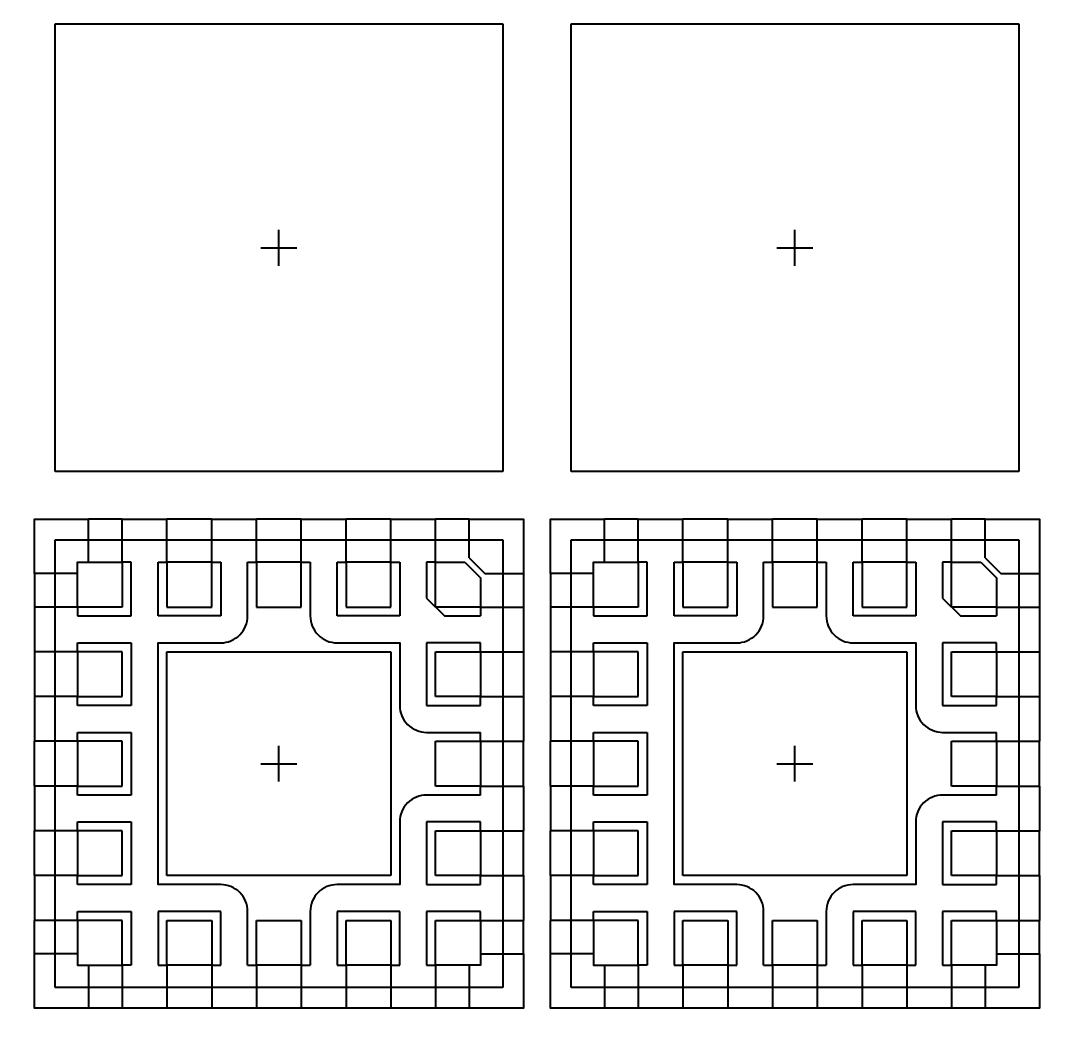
# Model space of a CAD drawing. Header units: millimetres. Extents: x 403.54 to 411.78, y 94.48 to 100.05.
# Drawn here: x 404.9276 to 405.2077, y 95.517 to 95.7849 of the extents above; entities that cross this region are included whole.
import ezdxf

# ---------------------------------------------------------------- set-up
doc = ezdxf.new("R2010")
doc.units = ezdxf.units.MM
doc.header["$LTSCALE"] = 0.5
doc.header["$PDMODE"] = 98
for name, pattern in [('CENTER', [50.8, 31.75, -6.35, 6.35, -6.35]), ('HIDDEN', [0.375, 0.25, -0.125]), ('PHANTOM2', [31.75, 15.875, -3.175, 3.175, -3.175, 3.175, -3.175])]:
    doc.linetypes.add(name, pattern=pattern)
for name, color, linetype in [('1D', 4, 'Continuous'), ('BTM', 7, 'HIDDEN'), ('Center', 2, 'CENTER'), ('DIMENSION', 3, 'Continuous'), ('PKG', 1, 'PHANTOM2')]:
    doc.layers.add(name, color=color, linetype=linetype)
doc.styles.add('SIMPLEX', font='simplex.shx', dxfattribs={"bigfont": 'AllInOneBig.shx'})
doc.dimstyles.new('Standard2', dxfattribs={"dimtxt": 0.05, "dimasz": 0.08, "dimexe": 0.015, "dimexo": 0.015, "dimgap": 0.01, "dimtad": 1, "dimdec": 3, "dimlfac": 16.666667, "dimrnd": 0.0005, "dimzin": 1, "dimtxsty": 'SIMPLEX', "dimcen": 0.015, "dimclrd": 256, "dimclre": 256, "dimclrt": 256, "dimazin": 3, "dimtp": 0.03, "dimtm": 0.05, "dimtfac": 0.8, "dimtdec": 3, "dimtmove": 0, "dimatfit": 3, "dimfxl": 0.05, "dimtzin": 4, "dimlwd": -1, "dimlwe": -1})

# ---------------------------------------------------------------- blocks, each defined once
blk = doc.blocks.new('*D17')
at = {"layer": 'Defpoints', "color": 0, "ltscale": 0.1, "transparency": 16777216}
for p in [(406.58721, 97.10705), (404.25633, 95.59642), (404.67021, 95.53807)]:
    blk.add_point(p, dxfattribs=at)
at = {"layer": 'DIMENSION', "ltscale": 0.1, "transparency": 16777216}
for p, q in [((404.41633, 95.59642), (404.25633, 95.59642)), ((404.51021, 95.53807), (404.41633, 95.59642)), ((404.65521, 95.53807), (404.51021, 95.53807))]:
    blk.add_line(p, q, dxfattribs=at)
at = {"layer": 'DIMENSION', "ltscale": 0.1, "transparency": 16777216, "insert": (404.12729, 95.59642), "char_height": 0.05, "attachment_point": 5, "style": 'SIMPLEX'}
blk.add_mtext('\\A1;26.150', dxfattribs=at)
blk = doc.blocks.new('*D33')
at = {"layer": 'Defpoints', "color": 0, "transparency": 16777216}
for p in [(406.58721, 97.10705), (404.89101, 95.29505), (404.25633, 95.09786)]:
    blk.add_point(p, dxfattribs=at)
at = {"layer": 'DIMENSION', "transparency": 16777216}
for p, q in [((404.57633, 95.29505), (404.41633, 95.09786)), ((404.87601, 95.29505), (404.57633, 95.29505)), ((404.41633, 95.09786), (404.25633, 95.09786))]:
    blk.add_line(p, q, dxfattribs=at)
at = {"layer": 'DIMENSION', "transparency": 16777216, "insert": (404.12253, 95.09786), "char_height": 0.05, "attachment_point": 5, "style": 'SIMPLEX'}
blk.add_mtext('\\A1;30.200', dxfattribs=at)
blk = doc.blocks.new('*D56')
at = {"layer": 'Defpoints', "color": 0, "transparency": 16777216}
for p in [(406.58721, 97.10705), (404.73451, 95.20505), (404.25633, 95.03127)]:
    blk.add_point(p, dxfattribs=at)
at = {"layer": 'DIMENSION', "transparency": 16777216}
for p, q in [((404.57451, 95.20505), (404.41633, 95.03127)), ((404.71951, 95.20505), (404.57451, 95.20505)), ((404.41633, 95.03127), (404.25633, 95.03127))]:
    blk.add_line(p, q, dxfattribs=at)
at = {"layer": 'DIMENSION', "transparency": 16777216, "insert": (403.98919, 95.03127), "char_height": 0.05, "attachment_point": 5, "style": 'SIMPLEX'}
blk.add_mtext('\\A1;31.700%%P0.300', dxfattribs=at)
blk = doc.blocks.new('*D57')
at = {"layer": 'Defpoints', "color": 0, "transparency": 16777216}
for p in [(406.58721, 97.10705), (405.52821, 95.12105), (404.25633, 94.95256)]:
    blk.add_point(p, dxfattribs=at)
at = {"layer": 'DIMENSION', "transparency": 16777216}
for p, q in [((404.57633, 95.12105), (404.41633, 94.95256)), ((405.51321, 95.12105), (404.57633, 95.12105)), ((404.41633, 94.95256), (404.25633, 94.95256))]:
    blk.add_line(p, q, dxfattribs=at)
at = {"layer": 'DIMENSION', "transparency": 16777216, "insert": (404.12729, 94.95256), "char_height": 0.05, "attachment_point": 5, "style": 'SIMPLEX'}
blk.add_mtext('\\A1;33.100', dxfattribs=at)
blk = doc.blocks.new('*D34')
at = {"layer": 'Defpoints', "color": 0, "transparency": 16777216}
for p in [(406.58721, 97.10705), (404.83821, 95.34314), (404.73321, 94.7262)]:
    blk.add_point(p, dxfattribs=at)
at = {"layer": 'DIMENSION', "transparency": 16777216}
for p, q in [((404.83821, 95.32814), (404.83821, 95.0462)), ((404.83821, 95.0462), (404.73321, 94.8862)), ((404.73321, 94.8862), (404.73321, 94.7262))]:
    blk.add_line(p, q, dxfattribs=at)
at = {"layer": 'DIMENSION', "transparency": 16777216, "insert": (404.73321, 94.59715), "char_height": 0.05, "attachment_point": 5, "rotation": 90, "style": 'SIMPLEX'}
blk.add_mtext('\\A1;29.150', dxfattribs=at)
blk = doc.blocks.new('*D35')
at = {"layer": 'Defpoints', "color": 0, "transparency": 16777216}
for p in [(406.58721, 97.10705), (404.88801, 95.29505), (404.91321, 94.7262)]:
    blk.add_point(p, dxfattribs=at)
at = {"layer": 'DIMENSION', "transparency": 16777216}
for p, q in [((404.88801, 95.28005), (404.88801, 95.0462)), ((404.88801, 95.0462), (404.91321, 94.8862)), ((404.91321, 94.8862), (404.91321, 94.7262))]:
    blk.add_line(p, q, dxfattribs=at)
at = {"layer": 'DIMENSION', "transparency": 16777216, "insert": (404.91321, 94.59239), "char_height": 0.05, "attachment_point": 5, "rotation": 90, "style": 'SIMPLEX'}
blk.add_mtext('\\A1;28.320', dxfattribs=at)
blk = doc.blocks.new('*D36')
at = {"layer": 'Defpoints', "color": 0, "transparency": 16777216}
for p in [(406.58721, 97.10705), (404.90745, 95.29505), (404.97321, 94.7262)]:
    blk.add_point(p, dxfattribs=at)
at = {"layer": 'DIMENSION', "transparency": 16777216}
for p, q in [((404.90745, 95.28005), (404.90745, 95.0462)), ((404.90745, 95.0462), (404.97321, 94.8862)), ((404.97321, 94.8862), (404.97321, 94.7262))]:
    blk.add_line(p, q, dxfattribs=at)
at = {"layer": 'DIMENSION', "transparency": 16777216, "insert": (404.97321, 94.59358), "char_height": 0.05, "attachment_point": 5, "rotation": 90, "style": 'SIMPLEX'}
blk.add_mtext('\\A1;27.996', dxfattribs=at)
blk = doc.blocks.new('*D37')
at = {"layer": 'Defpoints', "color": 0, "transparency": 16777216}
for p in [(406.58721, 97.10705), (404.87601, 95.3267), (404.25633, 95.22763)]:
    blk.add_point(p, dxfattribs=at)
at = {"layer": 'DIMENSION', "transparency": 16777216}
for p, q in [((404.57633, 95.3267), (404.41633, 95.22763)), ((404.86101, 95.3267), (404.57633, 95.3267)), ((404.41633, 95.22763), (404.25633, 95.22763))]:
    blk.add_line(p, q, dxfattribs=at)
at = {"layer": 'DIMENSION', "transparency": 16777216, "insert": (404.12253, 95.22763), "char_height": 0.05, "attachment_point": 5, "style": 'SIMPLEX'}
blk.add_mtext('\\A1;29.673', dxfattribs=at)
blk = doc.blocks.new('*D38')
at = {"layer": 'Defpoints', "color": 0, "ltscale": 0.1, "transparency": 16777216}
for p in [(406.58721, 97.10705), (404.86101, 95.3117), (404.25633, 95.16357)]:
    blk.add_point(p, dxfattribs=at)
at = {"layer": 'DIMENSION', "linetype": 'ByBlock', "ltscale": 0.1, "transparency": 16777216}
for p, q in [((404.57633, 95.3117), (404.41633, 95.16357)), ((404.84601, 95.3117), (404.57633, 95.3117)), ((404.41633, 95.16357), (404.25633, 95.16357))]:
    blk.add_line(p, q, dxfattribs=at)
at = {"layer": 'DIMENSION', "ltscale": 0.1, "transparency": 16777216, "insert": (404.12253, 95.16357), "char_height": 0.05, "attachment_point": 5, "style": 'SIMPLEX'}
blk.add_mtext('\\A1;29.923', dxfattribs=at)
blk = doc.blocks.new('*D39')
at = {"layer": 'Defpoints', "color": 0, "ltscale": 0.1, "transparency": 16777216}
for p in [(406.58721, 97.10705), (404.86101, 95.3117), (404.79321, 94.7262)]:
    blk.add_point(p, dxfattribs=at)
at = {"layer": 'DIMENSION', "linetype": 'ByBlock', "ltscale": 0.1, "transparency": 16777216}
for p, q in [((404.86101, 95.2967), (404.86101, 95.0462)), ((404.86101, 95.0462), (404.79321, 94.8862)), ((404.79321, 94.8862), (404.79321, 94.7262))]:
    blk.add_line(p, q, dxfattribs=at)
at = {"layer": 'DIMENSION', "ltscale": 0.1, "transparency": 16777216, "insert": (404.79321, 94.59239), "char_height": 0.05, "attachment_point": 5, "rotation": 90, "style": 'SIMPLEX'}
blk.add_mtext('\\A1;28.770', dxfattribs=at)
blk = doc.blocks.new('*D40')
at = {"layer": 'Defpoints', "color": 0, "ltscale": 0.1, "transparency": 16777216}
for p in [(406.58721, 97.10705), (404.87601, 95.3267), (404.85321, 94.7262)]:
    blk.add_point(p, dxfattribs=at)
at = {"layer": 'DIMENSION', "linetype": 'ByBlock', "ltscale": 0.1, "transparency": 16777216}
for p, q in [((404.87601, 95.3117), (404.87601, 95.0462)), ((404.87601, 95.0462), (404.85321, 94.8862)), ((404.85321, 94.8862), (404.85321, 94.7262))]:
    blk.add_line(p, q, dxfattribs=at)
at = {"layer": 'DIMENSION', "ltscale": 0.1, "transparency": 16777216, "insert": (404.85321, 94.59239), "char_height": 0.05, "attachment_point": 5, "rotation": 90, "style": 'SIMPLEX'}
blk.add_mtext('\\A1;28.520', dxfattribs=at)
blk = doc.blocks.new('*D41')
at = {"layer": 'Defpoints', "color": 0, "ltscale": 0.1, "transparency": 16777216}
for p in [(406.58721, 97.10705), (404.83821, 95.3387), (404.25633, 95.2832)]:
    blk.add_point(p, dxfattribs=at)
at = {"layer": 'DIMENSION', "linetype": 'ByBlock', "ltscale": 0.1, "transparency": 16777216}
for p, q in [((404.57633, 95.3387), (404.41633, 95.2832)), ((404.82321, 95.3387), (404.57633, 95.3387)), ((404.41633, 95.2832), (404.25633, 95.2832))]:
    blk.add_line(p, q, dxfattribs=at)
at = {"layer": 'DIMENSION', "ltscale": 0.1, "transparency": 16777216, "insert": (404.12253, 95.2832), "char_height": 0.05, "attachment_point": 5, "style": 'SIMPLEX'}
blk.add_mtext('\\A1;29.473', dxfattribs=at)
blk = doc.blocks.new('*D42')
at = {"layer": 'Defpoints', "color": 0, "ltscale": 0.1, "transparency": 16777216}
for p in [(406.58721, 97.10705), (404.92011, 95.29505), (405.03321, 94.7262)]:
    blk.add_point(p, dxfattribs=at)
at = {"layer": 'DIMENSION', "linetype": 'ByBlock', "ltscale": 0.1, "transparency": 16777216}
for p, q in [((404.92011, 95.28005), (404.92011, 95.0462)), ((404.92011, 95.0462), (405.03321, 94.8862)), ((405.03321, 94.8862), (405.03321, 94.7262))]:
    blk.add_line(p, q, dxfattribs=at)
at = {"layer": 'DIMENSION', "ltscale": 0.1, "transparency": 16777216, "insert": (405.03321, 94.59239), "char_height": 0.05, "attachment_point": 5, "rotation": 90, "style": 'SIMPLEX'}
blk.add_mtext('\\A1;27.785', dxfattribs=at)
blk = doc.blocks.new('*D43')
at = {"layer": 'Defpoints', "color": 0, "ltscale": 0.1, "transparency": 16777216}
for p in [(406.58721, 97.10705), (404.92401, 95.3387), (405.09321, 94.7262)]:
    blk.add_point(p, dxfattribs=at)
at = {"layer": 'DIMENSION', "linetype": 'ByBlock', "ltscale": 0.1, "transparency": 16777216}
for p, q in [((404.92401, 95.3237), (404.92401, 95.0462)), ((404.92401, 95.0462), (405.09321, 94.8862)), ((405.09321, 94.8862), (405.09321, 94.7262))]:
    blk.add_line(p, q, dxfattribs=at)
at = {"layer": 'DIMENSION', "ltscale": 0.1, "transparency": 16777216, "insert": (405.09321, 94.59239), "char_height": 0.05, "attachment_point": 5, "rotation": 90, "style": 'SIMPLEX'}
blk.add_mtext('\\A1;27.720', dxfattribs=at)
blk = doc.blocks.new('*D44')
at = {"layer": 'Defpoints', "color": 0, "ltscale": 0.1, "transparency": 16777216}
for p in [(406.58721, 97.10705), (404.83821, 95.35814), (404.25633, 95.34247)]:
    blk.add_point(p, dxfattribs=at)
at = {"layer": 'DIMENSION', "linetype": 'ByBlock', "ltscale": 0.1, "transparency": 16777216}
for p, q in [((404.57633, 95.35814), (404.41633, 95.34247)), ((404.82321, 95.35814), (404.57633, 95.35814)), ((404.41633, 95.34247), (404.25633, 95.34247))]:
    blk.add_line(p, q, dxfattribs=at)
at = {"layer": 'DIMENSION', "ltscale": 0.1, "transparency": 16777216, "insert": (404.12848, 95.34247), "char_height": 0.05, "attachment_point": 5, "style": 'SIMPLEX'}
blk.add_mtext('\\A1;29.149', dxfattribs=at)
blk = doc.blocks.new('*D45')
at = {"layer": 'Defpoints', "color": 0, "ltscale": 0.1, "transparency": 16777216}
for p in [(406.58721, 97.10705), (404.93121, 95.3387), (405.15321, 94.7262)]:
    blk.add_point(p, dxfattribs=at)
at = {"layer": 'DIMENSION', "linetype": 'ByBlock', "ltscale": 0.1, "transparency": 16777216}
for p, q in [((404.93121, 95.3237), (404.93121, 95.0462)), ((404.93121, 95.0462), (405.15321, 94.8862)), ((405.15321, 94.8862), (405.15321, 94.7262))]:
    blk.add_line(p, q, dxfattribs=at)
at = {"layer": 'DIMENSION', "ltscale": 0.1, "transparency": 16777216, "insert": (405.15321, 94.59239), "char_height": 0.05, "attachment_point": 5, "rotation": 90, "style": 'SIMPLEX'}
blk.add_mtext('\\A1;27.600', dxfattribs=at)
blk = doc.blocks.new('*D48')
at = {"layer": 'Defpoints', "color": 0, "ltscale": 0.1, "transparency": 16777216}
for p in [(406.58721, 97.10705), (404.25633, 95.52967), (404.88801, 95.3819)]:
    blk.add_point(p, dxfattribs=at)
at = {"layer": 'DIMENSION', "ltscale": 0.1, "transparency": 16777216}
for p, q in [((404.41633, 95.52967), (404.25633, 95.52967)), ((404.57633, 95.3819), (404.41633, 95.52967)), ((404.87301, 95.3819), (404.57633, 95.3819))]:
    blk.add_line(p, q, dxfattribs=at)
at = {"layer": 'DIMENSION', "ltscale": 0.1, "transparency": 16777216, "insert": (404.12253, 95.52967), "char_height": 0.05, "attachment_point": 5, "style": 'SIMPLEX'}
blk.add_mtext('\\A1;28.753', dxfattribs=at)
blk = doc.blocks.new('*D49')
at = {"layer": 'Defpoints', "color": 0, "ltscale": 0.1, "transparency": 16777216}
for p in [(406.58721, 97.10705), (404.25633, 95.40194), (404.83821, 95.3708)]:
    blk.add_point(p, dxfattribs=at)
at = {"layer": 'DIMENSION', "ltscale": 0.1, "transparency": 16777216}
for p, q in [((404.41633, 95.40194), (404.25633, 95.40194)), ((404.57633, 95.3708), (404.41633, 95.40194)), ((404.82321, 95.3708), (404.57633, 95.3708))]:
    blk.add_line(p, q, dxfattribs=at)
at = {"layer": 'DIMENSION', "ltscale": 0.1, "transparency": 16777216, "insert": (404.12253, 95.40194), "char_height": 0.05, "attachment_point": 5, "style": 'SIMPLEX'}
blk.add_mtext('\\A1;28.938', dxfattribs=at)
blk = doc.blocks.new('*D50')
at = {"layer": 'Defpoints', "color": 0, "ltscale": 0.1, "transparency": 16777216}
for p in [(406.58721, 97.10705), (404.25633, 95.4674), (404.88801, 95.3747)]:
    blk.add_point(p, dxfattribs=at)
at = {"layer": 'DIMENSION', "ltscale": 0.1, "transparency": 16777216}
for p, q in [((404.41633, 95.4674), (404.25633, 95.4674)), ((404.57633, 95.3747), (404.41633, 95.4674)), ((404.87301, 95.3747), (404.57633, 95.3747))]:
    blk.add_line(p, q, dxfattribs=at)
at = {"layer": 'DIMENSION', "ltscale": 0.1, "transparency": 16777216, "insert": (404.12253, 95.4674), "char_height": 0.05, "attachment_point": 5, "style": 'SIMPLEX'}
blk.add_mtext('\\A1;28.873', dxfattribs=at)
blk = doc.blocks.new('*U122')
at = {"layer": 'Center', "ltscale": 0.005}
for p, q in [((0, -0.0048), (0, 0.0048)), ((-0.0048, 0), (0.0048, 0))]:
    blk.add_line(p, q, dxfattribs=at)
at = {"layer": 'PKG', "ltscale": 0.05}
blk.add_lwpolyline([(0.06, 0.06), (0.06, -0.06), (-0.06, -0.06), (-0.06, 0.06)], close=True, dxfattribs=at)
blk = doc.blocks.new('*U123')
at = {"layer": 'DIMENSION', "color": 0, "linetype": 'ByBlock', "lineweight": -2, "transparency": 16777216}
for p in [(0, 0.2766), (0.1383, 0.2766), (0, 0.1383), (0.1383, 0.1383)]:
    blk.add_blockref('*U122', p, dxfattribs=at)

msp = doc.modelspace()

# ---------------------------------------------------------------- linework, layer by layer
at = {"ltscale": 0.03}
for p, q in [((404.945761, 95.645754), (404.945761, 95.651304)), ((404.954761, 95.645754), (404.954761, 95.651304)), ((404.966761, 95.645754), (404.966761, 95.651304)), ((404.978761, 95.645754), (404.978761, 95.651304)), ((404.990761, 95.645754), (404.990761, 95.651304)), ((405.002761, 95.645754), (405.002761, 95.651304)), ((405.014761, 95.645754), (405.014761, 95.651304)), ((405.026761, 95.645754), (405.026761, 95.651304)), ((405.038761, 95.645754), (405.038761, 95.651304)), ((405.047761, 95.645754), (405.047761, 95.651304)), ((405.084061, 95.645754), (405.084061, 95.651304)), ((405.093061, 95.645754), (405.093061, 95.651304)), ((405.105061, 95.645754), (405.105061, 95.651304)), ((405.117061, 95.645754), (405.117061, 95.651304)), ((405.129061, 95.645754), (405.129061, 95.651304)), ((405.141061, 95.645754), (405.141061, 95.651304)), ((405.153061, 95.645754), (405.153061, 95.651304)), ((405.165061, 95.645754), (405.165061, 95.651304)), ((405.177061, 95.645754), (405.177061, 95.651304)), ((405.186061, 95.645754), (405.186061, 95.651304)), ((404.945761, 95.639754), (404.945761, 95.645754)), ((404.954761, 95.639754), (404.954761, 95.645754)), ((404.966761, 95.639754), (404.966761, 95.645754)), ((404.978761, 95.639754), (404.978761, 95.645754)), ((404.990761, 95.639754), (404.990761, 95.645754)), ((405.002761, 95.639754), (405.002761, 95.645754)), ((405.014761, 95.639754), (405.014761, 95.645754)), ((405.026761, 95.639754), (405.026761, 95.645754)), ((405.038761, 95.639754), (405.038761, 95.645754)), ((405.047761, 95.640954), (405.047761, 95.645754)), ((405.084061, 95.639754), (405.084061, 95.645754)), ((405.093061, 95.639754), (405.093061, 95.645754)), ((405.105061, 95.639754), (405.105061, 95.645754)), ((405.117061, 95.639754), (405.117061, 95.645754)), ((405.129061, 95.639754), (405.129061, 95.645754)), ((405.141061, 95.639754), (405.141061, 95.645754)), ((405.153061, 95.639754), (405.153061, 95.645754)), ((405.165061, 95.639754), (405.165061, 95.645754)), ((405.177061, 95.639754), (405.177061, 95.645754)), ((405.186061, 95.640954), (405.186061, 95.645754)), ((405.047761, 95.640954), (405.051961, 95.636754)), ((405.186061, 95.640954), (405.190261, 95.636754)), ((404.957161, 95.639754), (404.954761, 95.639754)), ((404.957161, 95.625354), (404.957161, 95.639754)), ((404.964361, 95.625354), (404.964361, 95.639754)), ((404.964361, 95.639754), (404.966761, 95.639754)), ((404.978761, 95.639754), (404.981161, 95.639754)), ((404.981161, 95.639754), (404.981161, 95.625354)), ((404.988361, 95.639754), (404.990761, 95.639754)), ((405.002761, 95.639754), (405.005161, 95.639754)), ((405.012361, 95.625354), (405.012361, 95.639754)), ((405.012361, 95.639754), (405.014761, 95.639754)), ((405.026761, 95.639754), (405.029161, 95.639754)), ((405.029161, 95.639754), (405.029161, 95.625354)), ((405.038761, 95.639754), (405.036361, 95.639754)), ((405.036361, 95.639754), (405.036361, 95.630154)), ((405.095461, 95.639754), (405.093061, 95.639754)), ((405.095461, 95.625354), (405.095461, 95.639754)), ((405.102661, 95.625354), (405.102661, 95.639754)), ((405.102661, 95.639754), (405.105061, 95.639754)), ((405.117061, 95.639754), (405.119461, 95.639754)), ((405.119461, 95.639754), (405.119461, 95.625354)), ((405.126661, 95.639754), (405.129061, 95.639754)), ((405.141061, 95.639754), (405.143461, 95.639754)), ((405.150661, 95.625354), (405.150661, 95.639754)), ((405.150661, 95.639754), (405.153061, 95.639754)), ((405.165061, 95.639754), (405.167461, 95.639754)), ((405.167461, 95.639754), (405.167461, 95.625354)), ((405.177061, 95.639754), (405.174661, 95.639754)), ((405.174661, 95.639754), (405.174661, 95.630154)), ((404.936761, 95.636754), (404.931211, 95.636754)), ((404.942761, 95.636754), (404.936761, 95.636754)), ((405.051961, 95.636754), (405.056761, 95.636754)), ((405.056761, 95.636754), (405.062311, 95.636754)), ((405.075061, 95.636754), (405.069511, 95.636754)), ((405.081061, 95.636754), (405.075061, 95.636754)), ((405.190261, 95.636754), (405.195061, 95.636754)), ((405.195061, 95.636754), (405.200611, 95.636754)), ((405.036361, 95.630154), (405.041161, 95.625354)), ((405.174661, 95.630154), (405.179461, 95.625354)), ((404.936761, 95.627754), (404.931211, 95.627754)), ((404.942761, 95.627754), (404.936761, 95.627754)), ((404.942761, 95.627754), (404.942761, 95.625354)), ((405.050761, 95.627754), (405.050761, 95.625354)), ((405.050761, 95.627754), (405.056761, 95.627754)), ((405.056761, 95.627754), (405.062311, 95.627754)), ((405.075061, 95.627754), (405.069511, 95.627754)), ((405.081061, 95.627754), (405.075061, 95.627754)), ((405.081061, 95.627754), (405.081061, 95.625354)), ((405.189061, 95.627754), (405.189061, 95.625354)), ((405.189061, 95.627754), (405.195061, 95.627754)), ((405.195061, 95.627754), (405.200611, 95.627754)), ((404.942761, 95.625354), (404.957161, 95.625354)), ((404.981161, 95.625354), (404.964361, 95.625354)), ((405.029161, 95.625354), (405.012361, 95.625354)), ((405.041161, 95.625354), (405.050761, 95.625354)), ((405.081061, 95.625354), (405.095461, 95.625354)), ((405.119461, 95.625354), (405.102661, 95.625354)), ((405.167461, 95.625354), (405.150661, 95.625354)), ((405.179461, 95.625354), (405.189061, 95.625354)), ((404.936761, 95.615754), (404.931211, 95.615754)), ((404.942761, 95.615754), (404.936761, 95.615754)), ((404.942761, 95.615754), (404.942761, 95.618154)), ((404.942761, 95.618154), (404.957161, 95.618154)), ((404.957161, 95.618154), (404.957161, 95.601354)), ((405.050761, 95.618154), (405.036361, 95.618154)), ((405.036361, 95.618154), (405.036361, 95.601354)), ((405.050761, 95.615754), (405.050761, 95.618154)), ((405.050761, 95.615754), (405.056761, 95.615754)), ((405.056761, 95.615754), (405.062311, 95.615754)), ((405.075061, 95.615754), (405.069511, 95.615754)), ((405.081061, 95.615754), (405.075061, 95.615754)), ((405.081061, 95.615754), (405.081061, 95.618154)), ((405.081061, 95.618154), (405.095461, 95.618154)), ((405.095461, 95.618154), (405.095461, 95.601354)), ((405.189061, 95.618154), (405.174661, 95.618154)), ((405.174661, 95.618154), (405.174661, 95.601354)), ((405.189061, 95.615754), (405.189061, 95.618154)), ((405.189061, 95.615754), (405.195061, 95.615754)), ((405.195061, 95.615754), (405.200611, 95.615754)), ((404.936761, 95.603754), (404.931211, 95.603754)), ((404.942761, 95.603754), (404.936761, 95.603754)), ((404.942761, 95.601354), (404.942761, 95.603754)), ((405.050761, 95.603754), (405.056761, 95.603754)), ((405.050761, 95.601354), (405.050761, 95.603754)), ((405.056761, 95.603754), (405.062311, 95.603754)), ((405.075061, 95.603754), (405.069511, 95.603754)), ((405.081061, 95.603754), (405.075061, 95.603754)), ((405.081061, 95.601354), (405.081061, 95.603754)), ((405.189061, 95.603754), (405.195061, 95.603754)), ((405.189061, 95.601354), (405.189061, 95.603754)), ((405.195061, 95.603754), (405.200611, 95.603754)), ((404.957161, 95.601354), (404.942761, 95.601354)), ((405.036361, 95.601354), (405.050761, 95.601354)), ((405.095461, 95.601354), (405.081061, 95.601354)), ((405.174661, 95.601354), (405.189061, 95.601354)), ((404.942761, 95.591754), (404.942761, 95.594154)), ((404.942761, 95.594154), (404.957161, 95.594154)), ((404.957161, 95.594154), (404.957161, 95.577354)), ((405.050761, 95.591754), (405.050761, 95.594154)), ((405.081061, 95.591754), (405.081061, 95.594154)), ((405.081061, 95.594154), (405.095461, 95.594154)), ((405.095461, 95.594154), (405.095461, 95.577354)), ((405.189061, 95.591754), (405.189061, 95.594154)), ((404.936761, 95.591754), (404.931211, 95.591754)), ((404.942761, 95.591754), (404.936761, 95.591754)), ((405.050761, 95.591754), (405.056761, 95.591754)), ((405.056761, 95.591754), (405.062311, 95.591754)), ((405.075061, 95.591754), (405.069511, 95.591754)), ((405.081061, 95.591754), (405.075061, 95.591754)), ((405.189061, 95.591754), (405.195061, 95.591754)), ((405.195061, 95.591754), (405.200611, 95.591754)), ((404.936761, 95.579754), (404.931211, 95.579754)), ((404.942761, 95.579754), (404.936761, 95.579754)), ((404.942761, 95.577354), (404.942761, 95.579754)), ((405.050761, 95.577354), (405.050761, 95.579754)), ((405.050761, 95.579754), (405.056761, 95.579754)), ((405.056761, 95.579754), (405.062311, 95.579754)), ((405.075061, 95.579754), (405.069511, 95.579754)), ((405.081061, 95.579754), (405.075061, 95.579754)), ((405.081061, 95.577354), (405.081061, 95.579754)), ((405.189061, 95.577354), (405.189061, 95.579754)), ((405.189061, 95.579754), (405.195061, 95.579754)), ((405.195061, 95.579754), (405.200611, 95.579754)), ((404.957161, 95.577354), (404.942761, 95.577354)), ((405.095461, 95.577354), (405.081061, 95.577354)), ((404.942761, 95.567754), (404.942761, 95.570154)), ((404.942761, 95.570154), (404.957161, 95.570154)), ((404.957161, 95.570154), (404.957161, 95.553354)), ((405.050761, 95.570154), (405.036361, 95.570154)), ((405.036361, 95.570154), (405.036361, 95.553354)), ((405.050761, 95.567754), (405.050761, 95.570154)), ((405.081061, 95.567754), (405.081061, 95.570154)), ((405.081061, 95.570154), (405.095461, 95.570154)), ((405.095461, 95.570154), (405.095461, 95.553354)), ((405.189061, 95.570154), (405.174661, 95.570154)), ((405.174661, 95.570154), (405.174661, 95.553354)), ((405.189061, 95.567754), (405.189061, 95.570154)), ((404.936761, 95.567754), (404.931211, 95.567754)), ((404.942761, 95.567754), (404.936761, 95.567754)), ((405.050761, 95.567754), (405.056761, 95.567754)), ((405.056761, 95.567754), (405.062311, 95.567754)), ((405.075061, 95.567754), (405.069511, 95.567754)), ((405.081061, 95.567754), (405.075061, 95.567754)), ((405.189061, 95.567754), (405.195061, 95.567754)), ((405.195061, 95.567754), (405.200611, 95.567754)), ((404.936761, 95.555754), (404.931211, 95.555754)), ((404.942761, 95.555754), (404.936761, 95.555754)), ((404.942761, 95.553354), (404.942761, 95.555754)), ((405.050761, 95.553354), (405.050761, 95.555754)), ((405.050761, 95.555754), (405.056761, 95.555754)), ((405.056761, 95.555754), (405.062311, 95.555754)), ((405.075061, 95.555754), (405.069511, 95.555754)), ((405.081061, 95.555754), (405.075061, 95.555754)), ((405.081061, 95.553354), (405.081061, 95.555754)), ((405.189061, 95.553354), (405.189061, 95.555754)), ((405.189061, 95.555754), (405.195061, 95.555754)), ((405.195061, 95.555754), (405.200611, 95.555754)), ((404.957161, 95.553354), (404.942761, 95.553354)), ((405.036361, 95.553354), (405.050761, 95.553354)), ((405.095461, 95.553354), (405.081061, 95.553354)), ((405.174661, 95.553354), (405.189061, 95.553354)), ((404.942761, 95.543754), (404.942761, 95.546154)), ((404.942761, 95.546154), (404.957161, 95.546154)), ((404.957161, 95.546154), (404.957161, 95.531754)), ((404.981161, 95.546154), (404.964361, 95.546154)), ((404.964361, 95.546154), (404.964361, 95.531754)), ((404.981161, 95.531754), (404.981161, 95.546154)), ((405.029161, 95.546154), (405.012361, 95.546154)), ((405.012361, 95.546154), (405.012361, 95.531754)), ((405.029161, 95.531754), (405.029161, 95.546154)), ((405.050761, 95.546154), (405.036361, 95.546154)), ((405.036361, 95.546154), (405.036361, 95.531754)), ((405.050761, 95.543754), (405.050761, 95.546154)), ((405.081061, 95.543754), (405.081061, 95.546154)), ((405.081061, 95.546154), (405.095461, 95.546154)), ((405.095461, 95.546154), (405.095461, 95.531754)), ((405.119461, 95.546154), (405.102661, 95.546154)), ((405.102661, 95.546154), (405.102661, 95.531754)), ((405.119461, 95.531754), (405.119461, 95.546154)), ((405.167461, 95.546154), (405.150661, 95.546154)), ((405.150661, 95.546154), (405.150661, 95.531754)), ((405.167461, 95.531754), (405.167461, 95.546154)), ((405.189061, 95.546154), (405.174661, 95.546154)), ((405.174661, 95.546154), (405.174661, 95.531754)), ((405.189061, 95.543754), (405.189061, 95.546154)), ((404.936761, 95.543754), (404.931211, 95.543754)), ((404.942761, 95.543754), (404.936761, 95.543754)), ((405.050761, 95.543754), (405.056761, 95.543754)), ((405.056761, 95.543754), (405.062311, 95.543754)), ((405.075061, 95.543754), (405.069511, 95.543754)), ((405.081061, 95.543754), (405.075061, 95.543754)), ((405.189061, 95.543754), (405.195061, 95.543754)), ((405.195061, 95.543754), (405.200611, 95.543754)), ((404.936761, 95.534754), (404.931211, 95.534754)), ((404.942761, 95.534754), (404.936761, 95.534754)), ((405.050761, 95.534754), (405.056761, 95.534754)), ((405.056761, 95.534754), (405.062311, 95.534754)), ((405.075061, 95.534754), (405.069511, 95.534754)), ((405.081061, 95.534754), (405.075061, 95.534754)), ((405.189061, 95.534754), (405.195061, 95.534754)), ((405.195061, 95.534754), (405.200611, 95.534754)), ((404.945761, 95.531754), (404.945761, 95.525754)), ((404.954761, 95.531754), (404.954761, 95.525754)), ((404.957161, 95.531754), (404.954761, 95.531754)), ((404.964361, 95.531754), (404.966761, 95.531754)), ((404.966761, 95.531754), (404.966761, 95.525754)), ((404.978761, 95.531754), (404.981161, 95.531754)), ((404.978761, 95.531754), (404.978761, 95.525754)), ((404.988361, 95.531754), (404.990761, 95.531754)), ((404.990761, 95.531754), (404.990761, 95.525754)), ((405.002761, 95.531754), (405.005161, 95.531754)), ((405.002761, 95.531754), (405.002761, 95.525754)), ((405.012361, 95.531754), (405.014761, 95.531754)), ((405.014761, 95.531754), (405.014761, 95.525754)), ((405.026761, 95.531754), (405.026761, 95.525754)), ((405.026761, 95.531754), (405.029161, 95.531754)), ((405.036361, 95.531754), (405.038761, 95.531754)), ((405.038761, 95.531754), (405.038761, 95.525754)), ((405.047761, 95.531754), (405.047761, 95.525754)), ((405.084061, 95.531754), (405.084061, 95.525754)), ((405.093061, 95.531754), (405.093061, 95.525754)), ((405.095461, 95.531754), (405.093061, 95.531754)), ((405.102661, 95.531754), (405.105061, 95.531754)), ((405.105061, 95.531754), (405.105061, 95.525754)), ((405.117061, 95.531754), (405.119461, 95.531754)), ((405.117061, 95.531754), (405.117061, 95.525754)), ((405.126661, 95.531754), (405.129061, 95.531754)), ((405.129061, 95.531754), (405.129061, 95.525754)), ((405.141061, 95.531754), (405.143461, 95.531754)), ((405.141061, 95.531754), (405.141061, 95.525754)), ((405.150661, 95.531754), (405.153061, 95.531754)), ((405.153061, 95.531754), (405.153061, 95.525754)), ((405.165061, 95.531754), (405.165061, 95.525754)), ((405.165061, 95.531754), (405.167461, 95.531754)), ((405.174661, 95.531754), (405.177061, 95.531754)), ((405.177061, 95.531754), (405.177061, 95.525754)), ((405.186061, 95.531754), (405.186061, 95.525754)), ((404.945761, 95.525754), (404.945761, 95.520204)), ((404.954761, 95.525754), (404.954761, 95.520204)), ((404.966761, 95.525754), (404.966761, 95.520204)), ((404.978761, 95.525754), (404.978761, 95.520204)), ((404.990761, 95.525754), (404.990761, 95.520204)), ((405.002761, 95.525754), (405.002761, 95.520204)), ((405.014761, 95.525754), (405.014761, 95.520204)), ((405.026761, 95.525754), (405.026761, 95.520204)), ((405.038761, 95.525754), (405.038761, 95.520204)), ((405.047761, 95.525754), (405.047761, 95.520204)), ((405.084061, 95.525754), (405.084061, 95.520204)), ((405.093061, 95.525754), (405.093061, 95.520204)), ((405.105061, 95.525754), (405.105061, 95.520204)), ((405.117061, 95.525754), (405.117061, 95.520204)), ((405.129061, 95.525754), (405.129061, 95.520204)), ((405.141061, 95.525754), (405.141061, 95.520204)), ((405.153061, 95.525754), (405.153061, 95.520204)), ((405.165061, 95.525754), (405.165061, 95.520204)), ((405.177061, 95.525754), (405.177061, 95.520204)), ((405.186061, 95.525754), (405.186061, 95.520204))]:
    msp.add_line(p, q, dxfattribs=at)
for points in [[(404.931211, 95.636754), (404.931211, 95.651304), (404.945761, 95.651304)], [(404.954761, 95.651304), (404.966761, 95.651304)], [(404.978761, 95.651304), (404.990761, 95.651304)], [(405.002761, 95.651304), (405.014761, 95.651304)], [(405.026761, 95.651304), (405.038761, 95.651304)], [(405.047761, 95.651304), (405.062311, 95.651304), (405.062311, 95.636754)], [(405.069511, 95.636754), (405.069511, 95.651304), (405.084061, 95.651304)], [(405.093061, 95.651304), (405.105061, 95.651304)], [(405.117061, 95.651304), (405.129061, 95.651304)], [(405.141061, 95.651304), (405.153061, 95.651304)], [(405.165061, 95.651304), (405.177061, 95.651304)], [(405.186061, 95.651304), (405.200611, 95.651304), (405.200611, 95.636754)], [(404.942761, 95.636754), (404.942761, 95.639754), (404.945761, 95.639754)], [(405.081061, 95.636754), (405.081061, 95.639754), (405.084061, 95.639754)], [(404.931211, 95.627754), (404.931211, 95.615754)], [(405.062311, 95.627754), (405.062311, 95.615754)], [(405.069511, 95.627754), (405.069511, 95.615754)], [(405.200611, 95.627754), (405.200611, 95.615754)], [(404.931211, 95.603754), (404.931211, 95.591754)], [(405.062311, 95.603754), (405.062311, 95.591754)], [(405.069511, 95.603754), (405.069511, 95.591754)], [(405.200611, 95.603754), (405.200611, 95.591754)], [(404.931211, 95.579754), (404.931211, 95.567754)], [(405.062311, 95.579754), (405.062311, 95.567754)], [(405.069511, 95.579754), (405.069511, 95.567754)], [(405.200611, 95.579754), (405.200611, 95.567754)], [(404.931211, 95.555754), (404.931211, 95.543754)], [(405.062311, 95.555754), (405.062311, 95.543754)], [(405.069511, 95.555754), (405.069511, 95.543754)], [(405.200611, 95.555754), (405.200611, 95.543754)], [(404.945761, 95.520204), (404.931211, 95.520204), (404.931211, 95.534754)], [(404.942761, 95.534754), (404.942761, 95.531754), (404.945761, 95.531754)], [(405.050761, 95.534754), (405.050761, 95.531754), (405.047761, 95.531754)], [(405.062311, 95.534754), (405.062311, 95.520204), (405.047761, 95.520204)], [(405.084061, 95.520204), (405.069511, 95.520204), (405.069511, 95.534754)], [(405.081061, 95.534754), (405.081061, 95.531754), (405.084061, 95.531754)], [(405.189061, 95.534754), (405.189061, 95.531754), (405.186061, 95.531754)], [(405.200611, 95.534754), (405.200611, 95.520204), (405.186061, 95.520204)], [(404.966761, 95.520204), (404.954761, 95.520204)], [(404.990761, 95.520204), (404.978761, 95.520204)], [(405.014761, 95.520204), (405.002761, 95.520204)], [(405.038761, 95.520204), (405.026761, 95.520204)], [(405.105061, 95.520204), (405.093061, 95.520204)], [(405.129061, 95.520204), (405.117061, 95.520204)], [(405.153061, 95.520204), (405.141061, 95.520204)], [(405.177061, 95.520204), (405.165061, 95.520204)]]:
    msp.add_lwpolyline(points, dxfattribs=at)
for points in [[(404.988361, 95.531754), (404.988361, 95.546154, 0.4142136), (404.981161, 95.553354), (404.964361, 95.553354), (404.964361, 95.618154), (404.981161, 95.618154, 0.4142136), (404.988361, 95.625354), (404.988361, 95.639754)], [(405.005161, 95.639754), (405.005161, 95.625354, 0.4142136), (405.012361, 95.618154), (405.029161, 95.618154), (405.029161, 95.601354, 0.4142136), (405.036361, 95.594154), (405.050761, 95.594154)], [(405.126661, 95.531754), (405.126661, 95.546154, 0.4142136), (405.119461, 95.553354), (405.102661, 95.553354), (405.102661, 95.618154), (405.119461, 95.618154, 0.4142136), (405.126661, 95.625354), (405.126661, 95.639754)], [(405.143461, 95.639754), (405.143461, 95.625354, 0.4142136), (405.150661, 95.618154), (405.167461, 95.618154), (405.167461, 95.601354, 0.4142136), (405.174661, 95.594154), (405.189061, 95.594154)], [(405.050761, 95.577354), (405.036361, 95.577354, 0.4142136), (405.029161, 95.570154), (405.029161, 95.553354), (405.012361, 95.553354, 0.4142136), (405.005161, 95.546154), (405.005161, 95.531754)], [(405.189061, 95.577354), (405.174661, 95.577354, 0.4142136), (405.167461, 95.570154), (405.167461, 95.553354), (405.150661, 95.553354, 0.4142136), (405.143461, 95.546154), (405.143461, 95.531754)]]:
    msp.add_lwpolyline(points, format="xyb", dxfattribs=at)
at = {"layer": '1D', "linetype": 'HIDDEN'}
msp.add_circle((404.996761, 95.568654), 0.3549, dxfattribs=at)
at = {"layer": 'BTM', "ltscale": 0.03}
for p, q in [((404.954761, 95.651304), (404.945761, 95.651304)), ((404.978761, 95.651304), (404.966761, 95.651304)), ((405.002761, 95.651304), (404.990761, 95.651304)), ((405.026761, 95.651304), (405.014761, 95.651304)), ((405.047761, 95.651304), (405.038761, 95.651304)), ((405.093061, 95.651304), (405.084061, 95.651304)), ((405.117061, 95.651304), (405.105061, 95.651304)), ((405.141061, 95.651304), (405.129061, 95.651304)), ((405.165061, 95.651304), (405.153061, 95.651304)), ((405.186061, 95.651304), (405.177061, 95.651304)), ((404.931211, 95.636754), (404.931211, 95.627754)), ((405.062311, 95.636754), (405.062311, 95.627754)), ((405.069511, 95.636754), (405.069511, 95.627754)), ((405.200611, 95.636754), (405.200611, 95.627754)), ((404.931211, 95.615754), (404.931211, 95.603754)), ((405.062311, 95.615754), (405.062311, 95.603754)), ((405.069511, 95.615754), (405.069511, 95.603754)), ((405.200611, 95.615754), (405.200611, 95.603754)), ((404.931211, 95.579754), (404.931211, 95.591754)), ((405.062311, 95.579754), (405.062311, 95.591754)), ((405.069511, 95.579754), (405.069511, 95.591754)), ((405.200611, 95.579754), (405.200611, 95.591754)), ((404.931211, 95.555754), (404.931211, 95.567754)), ((405.062311, 95.555754), (405.062311, 95.567754)), ((405.069511, 95.555754), (405.069511, 95.567754)), ((405.200611, 95.555754), (405.200611, 95.567754)), ((404.931211, 95.534754), (404.931211, 95.543754)), ((405.062311, 95.534754), (405.062311, 95.543754)), ((405.069511, 95.534754), (405.069511, 95.543754)), ((405.200611, 95.534754), (405.200611, 95.543754)), ((404.954761, 95.520204), (404.945761, 95.520204)), ((404.978761, 95.520204), (404.966761, 95.520204)), ((405.002761, 95.520204), (404.990761, 95.520204)), ((405.026761, 95.520204), (405.014761, 95.520204)), ((405.047761, 95.520204), (405.038761, 95.520204)), ((405.093061, 95.520204), (405.084061, 95.520204)), ((405.117061, 95.520204), (405.105061, 95.520204)), ((405.141061, 95.520204), (405.129061, 95.520204)), ((405.165061, 95.520204), (405.153061, 95.520204)), ((405.186061, 95.520204), (405.177061, 95.520204))]:
    msp.add_line(p, q, dxfattribs=at)
for points in [[(404.945761, 95.639754), (404.954761, 95.639754), (404.954761, 95.627754), (404.942761, 95.627754), (404.942761, 95.636754)], [(405.084061, 95.639754), (405.093061, 95.639754), (405.093061, 95.627754), (405.081061, 95.627754), (405.081061, 95.636754)], [(404.945761, 95.531754), (404.954761, 95.531754), (404.954761, 95.543754), (404.942761, 95.543754), (404.942761, 95.534754)], [(405.047761, 95.531754), (405.038761, 95.531754), (405.038761, 95.543754), (405.050761, 95.543754), (405.050761, 95.534754)], [(405.084061, 95.531754), (405.093061, 95.531754), (405.093061, 95.543754), (405.081061, 95.543754), (405.081061, 95.534754)], [(405.186061, 95.531754), (405.177061, 95.531754), (405.177061, 95.543754), (405.189061, 95.543754), (405.189061, 95.534754)]]:
    msp.add_lwpolyline(points, dxfattribs=at)
for points in [[(404.966761, 95.639754), (404.966761, 95.627754), (404.978761, 95.627754), (404.978761, 95.639754)], [(404.990761, 95.639754), (404.990761, 95.627754), (405.002761, 95.627754), (405.002761, 95.639754)], [(405.014761, 95.639754), (405.014761, 95.627754), (405.026761, 95.627754), (405.026761, 95.639754)], [(405.050761, 95.635554), (405.050761, 95.627754), (405.038761, 95.627754), (405.038761, 95.639754), (405.046561, 95.639754)], [(405.105061, 95.639754), (405.105061, 95.627754), (405.117061, 95.627754), (405.117061, 95.639754)], [(405.129061, 95.639754), (405.129061, 95.627754), (405.141061, 95.627754), (405.141061, 95.639754)], [(405.153061, 95.639754), (405.153061, 95.627754), (405.165061, 95.627754), (405.165061, 95.639754)], [(405.189061, 95.635554), (405.189061, 95.627754), (405.177061, 95.627754), (405.177061, 95.639754), (405.184861, 95.639754)], [(404.942761, 95.615754), (404.942761, 95.603754), (404.954761, 95.603754), (404.954761, 95.615754)], [(405.026761, 95.615754), (405.026761, 95.555754), (404.966761, 95.555754), (404.966761, 95.615754)], [(405.050761, 95.615754), (405.050761, 95.603754), (405.038761, 95.603754), (405.038761, 95.615754)], [(405.081061, 95.615754), (405.081061, 95.603754), (405.093061, 95.603754), (405.093061, 95.615754)], [(405.165061, 95.615754), (405.165061, 95.555754), (405.105061, 95.555754), (405.105061, 95.615754)], [(405.189061, 95.615754), (405.189061, 95.603754), (405.177061, 95.603754), (405.177061, 95.615754)], [(404.942761, 95.591754), (404.942761, 95.579754), (404.954761, 95.579754), (404.954761, 95.591754)], [(405.050761, 95.591754), (405.050761, 95.579754), (405.038761, 95.579754), (405.038761, 95.591754)], [(405.081061, 95.591754), (405.081061, 95.579754), (405.093061, 95.579754), (405.093061, 95.591754)], [(405.189061, 95.591754), (405.189061, 95.579754), (405.177061, 95.579754), (405.177061, 95.591754)], [(404.942761, 95.567754), (404.942761, 95.555754), (404.954761, 95.555754), (404.954761, 95.567754)], [(405.050761, 95.567754), (405.050761, 95.555754), (405.038761, 95.555754), (405.038761, 95.567754)], [(405.081061, 95.567754), (405.081061, 95.555754), (405.093061, 95.555754), (405.093061, 95.567754)], [(405.189061, 95.567754), (405.189061, 95.555754), (405.177061, 95.555754), (405.177061, 95.567754)], [(404.966761, 95.531754), (404.966761, 95.543754), (404.978761, 95.543754), (404.978761, 95.531754)], [(404.990761, 95.531754), (404.990761, 95.543754), (405.002761, 95.543754), (405.002761, 95.531754)], [(405.014761, 95.531754), (405.014761, 95.543754), (405.026761, 95.543754), (405.026761, 95.531754)], [(405.105061, 95.531754), (405.105061, 95.543754), (405.117061, 95.543754), (405.117061, 95.531754)], [(405.129061, 95.531754), (405.129061, 95.543754), (405.141061, 95.543754), (405.141061, 95.531754)], [(405.153061, 95.531754), (405.153061, 95.543754), (405.165061, 95.543754), (405.165061, 95.531754)]]:
    msp.add_lwpolyline(points, close=True, dxfattribs=at)

# ---------------------------------------------------------------- block references
at = {"layer": 'DIMENSION'}
msp.add_blockref('*U123', (404.996761, 95.447454), dxfattribs=at)

# ---------------------------------------------------------------- dimensions: what is measured, and where the dimension line sits
dim = msp.add_ordinate_dim(feature_location=(404.734511, 95.205054), offset=(-0.478177, -0.173789), dtype=0, origin=(406.587211, 97.107054), text='<>%%P0.300', dimstyle='Standard2', dxfattribs=at)
dim.commit()
dim.dimension.update_dxf_attribs({"geometry": '*D56', "text_midpoint": (403.989192, 95.031265)})
for feature_location, offset, dtype, origin, picture, middle in [((404.891011, 95.295054), (-0.634676, -0.197192), 0, (406.587211, 97.107054), '*D33', (404.122525, 95.097862)), ((404.8760108015, 95.3267042003), (-0.6196760149, -0.0990781226), 0, (406.5872108015, 97.1070542003), '*D37', (404.1225252628, 95.2276260777)), ((405.528211, 95.121054), (-1.271876, -0.168494), 0, (406.587211, 97.107054), '*D57', (404.127287, 94.95256)), ((404.838211, 95.343144), (-0.105, -0.616942), 1, (406.587211, 97.107054), '*D34', (404.733211, 94.597154)), ((404.888011, 95.295054), (0.0252, -0.568852), 1, (406.587211, 97.107054), '*D35', (404.913211, 94.592393)), ((404.907451, 95.295054), (0.06576, -0.568852), 1, (406.587211, 97.107054), '*D36', (404.973211, 94.593583))]:
    dim = msp.add_ordinate_dim(feature_location=feature_location, offset=offset, dtype=dtype, origin=origin, dimstyle='Standard2', dxfattribs=at)
    dim.commit()
    dim.dimension.update_dxf_attribs({"geometry": picture, "text_midpoint": middle})
at = {"layer": 'DIMENSION', "ltscale": 0.1}
for feature_location, offset, dtype, origin, picture, middle in [((404.8610108015, 95.3117042003), (-0.6046760149, -0.1481326287), 0, (406.5872108015, 97.1070542003), '*D38', (404.1225252628, 95.1635715716)), ((404.8382108015, 95.3387042003), (-0.5818760149, -0.0555082557), 0, (406.5872108015, 97.1070542003), '*D41', (404.1225252628, 95.2831959446)), ((404.8382108015, 95.3581442003), (-0.5818760149, -0.0156764148), 0, (406.5872108015, 97.1070542003), '*D44', (404.1284776438, 95.3424677854)), ((404.861011, 95.311704), (-0.0678, -0.585502), 1, (406.587211, 97.107054), '*D39', (404.793211, 94.592393)), ((404.876011, 95.326704), (-0.0228, -0.600502), 1, (406.587211, 97.107054), '*D40', (404.853211, 94.592393)), ((404.920111, 95.295054), (0.1131, -0.568852), 1, (406.587211, 97.107054), '*D42', (405.033211, 94.592393)), ((404.924011, 95.338704), (0.1692, -0.612502), 1, (406.587211, 97.107054), '*D43', (405.093211, 94.592393)), ((404.931211, 95.338704), (0.222, -0.612502), 1, (406.587211, 97.107054), '*D45', (405.153211, 94.592393))]:
    dim = msp.add_ordinate_dim(feature_location=feature_location, offset=offset, dtype=dtype, origin=origin, dimstyle='Standard2', override={"dimarcsym": 1}, dxfattribs=at)
    dim.commit()
    dim.dimension.update_dxf_attribs({"geometry": picture, "text_midpoint": middle})
at = {"layer": 'DIMENSION', "color": 0, "ltscale": 0.1}
for feature_location, offset, picture, middle in [((404.8880108015, 95.3819042003), (-0.6316760149, 0.147766537), '*D48', (404.1225252628, 95.5296707373)), ((404.8382108015, 95.3708042003), (-0.5818760149, 0.0311333249), '*D49', (404.1225252628, 95.4019375252)), ((404.8880108015, 95.3747042003), (-0.6316760149, 0.0927), '*D50', (404.1225252628, 95.4674042002))]:
    dim = msp.add_ordinate_dim(feature_location=feature_location, offset=offset, dtype=0, origin=(406.5872108015, 97.1070542003), dimstyle='Standard2', dxfattribs=at)
    dim.commit()
    dim.dimension.update_dxf_attribs({"geometry": picture, "text_midpoint": middle})
at = {"layer": 'DIMENSION', "color": 4, "ltscale": 0.1}
dim = msp.add_ordinate_dim(feature_location=(404.670211, 95.538067), offset=(-0.413876, 0.058354), dtype=0, origin=(406.587211, 97.107054), dimstyle='Standard2', override={"dimarcsym": 1}, dxfattribs=at)
dim.commit()
dim.dimension.update_dxf_attribs({"geometry": '*D17', "text_midpoint": (404.127287, 95.596421)})

doc.saveas('drawing.dxf')
